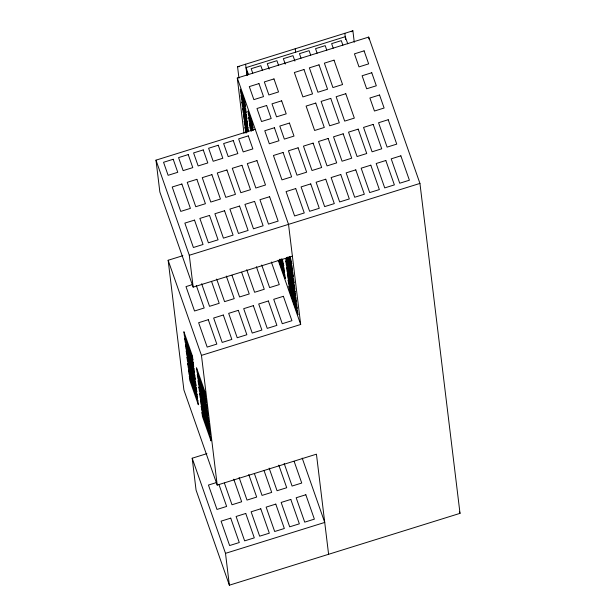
<?xml version="1.0" encoding="UTF-8"?>
<svg xmlns="http://www.w3.org/2000/svg" width="616" height="616" viewBox="0 0 616 616"><rect width="100%" height="100%" fill="white"/><g stroke="black" fill="none" stroke-linecap="round" stroke-linejoin="round"><path stroke-width="0.92" d="M351.243 31.755L352.883 30.8L354.277 42.258M238.954 78.186L237.56 66.721L352.883 30.8M243.998 133.326L237.283 78.016L368.691 37.083L419.943 183.429L460.013 513.351L229.368 585.2L196.057 490.074L192.192 458.219L206.891 453.645M292.4 256.218L193.17 287.125L159.852 192.007L155.987 160.152L255.216 129.237M328.598 554.292L316.439 454.177L217.209 485.092L183.899 389.966L168.145 260.268L182.844 255.686M193.17 287.125L189.297 255.27L419.943 183.429M192.138 284.692L185.994 286.609L194.533 310.995L204.189 307.992L196.281 285.408M217.209 485.092L201.455 355.386L300.685 324.478L288.527 224.363L237.283 78.016M216.339 482.598L208.439 485.054L216.986 509.447L226.634 506.437L219.042 484.753M229.368 585.2L225.502 553.345L324.732 522.437L302.21 458.112M237.56 66.721L239.462 66.644M347.74 43.813L345.253 36.721L246.023 67.629L248.51 74.728M342.866 45.145L341.287 40.633L331.631 43.636L333.21 48.156M326.773 50.158L325.194 45.646L315.538 48.649L317.117 53.169M310.68 55.171L309.101 50.658L299.445 53.661L301.031 58.181M459.382 511.55L460.013 513.351M294.91 61.092L293.008 55.671L283.352 58.674L285.254 64.095M278.501 65.196L276.915 60.684L267.267 63.687L269.161 69.108M262.408 70.209L260.83 65.696L251.174 68.699L252.752 73.219M248.032 74.575L247.085 71.864L247.486 75.137M253.307 130.415L248.749 117.394L249.249 121.491L252.29 130.176M251.952 130.708L249.526 123.762L250.019 127.859L251.236 131.331M247.825 131.393L244.175 120.975L244.668 125.071L247.101 132.017M246.77 132.555L244.945 127.343L246.054 133.179M290.313 257.003L291.761 263.81L289.227 256.579M288.873 257.049L292.038 266.081L292.531 270.178L288.103 257.534M287.433 257.095L292.808 272.457L293.308 276.553L286.663 257.58M286.309 258.05L293.586 278.825L294.078 282.921L285.539 258.535M282.313 259.128L283.76 265.935L281.227 258.712M281.189 260.083L284.038 268.214L284.53 272.31L280.103 259.659M279.433 259.228L284.808 274.582L285.308 278.678L278.979 260.614M278.163 260.16L300.685 324.478M271.371 262.016L279.279 284.6L269.623 287.603L261.715 265.019M256.356 266.69L264.264 289.274L254.608 292.284L246.7 269.7M241.649 272.272L249.241 293.955L239.585 296.966L231.993 275.283M294.14 461.369L301.732 483.044L292.076 486.055L284.168 463.471M226.318 276.053L234.226 298.637L224.57 301.64L216.663 279.056M278.802 465.142L286.71 487.726L277.054 490.729L269.146 468.145M211.611 281.635L219.204 303.311L209.548 306.321L201.64 283.737M155.987 160.152L189.297 255.27M264.102 470.724L271.695 492.4L262.039 495.41L254.446 473.727M248.764 474.497L256.672 497.081L247.016 500.092L239.108 477.508M168.145 260.268L201.455 355.386M233.749 479.179L241.657 501.763L232.001 504.766L224.409 483.083M192.192 458.219L225.502 553.345M368.691 37.083L368.922 38.993M344.837 33.303L345.599 39.578M295.226 48.764L295.642 52.175M245.607 64.218L246.947 75.252M258.959 83.599L249.303 86.602L253.869 99.63L263.525 96.62L258.959 83.599M273.981 78.917L264.326 81.928L268.884 94.949L278.54 91.946L273.981 78.917M303.996 69.516L294.348 72.519L302.887 96.912L312.543 93.901L303.996 69.516M319.019 64.834L309.363 67.845L317.902 92.231L327.558 89.228L319.019 64.834M334.034 60.16L324.378 63.163L332.925 87.557L342.581 84.546L334.034 60.16M364.095 50.851L354.439 53.854L358.997 66.882L368.653 63.872L364.095 50.851M266.628 105.498L256.972 108.508L261.538 121.529L271.194 118.526L266.628 105.498M281.651 100.824L271.995 103.827L276.553 116.855L286.209 113.844L281.651 100.824M371.764 72.75L362.108 75.76L366.666 88.781L376.322 85.778L371.764 72.75M315.754 103.072L306.098 106.083L314.637 130.476L324.293 127.466L315.754 103.072M330.769 98.398L321.113 101.401L329.66 125.795L339.316 122.784L330.769 98.398M345.792 93.717L336.136 96.727L344.675 121.113L354.331 118.11L345.792 93.717M173.204 159.274L163.548 162.278L168.114 175.306L177.77 172.295L173.204 159.274M188.226 154.593L178.571 157.604L183.129 170.624L192.785 167.621L188.226 154.593M203.242 149.919L193.586 152.922L198.152 165.95L207.808 162.94L203.242 149.919M218.264 145.237L208.608 148.248L213.167 161.269L222.823 158.266L218.264 145.237M233.279 140.556L223.623 143.566L228.19 156.595L237.838 153.584L233.279 140.556M248.302 135.882L238.646 138.885L243.205 151.913L252.86 148.903L248.302 135.882M274.42 127.743L264.764 130.754L269.323 143.774L278.979 140.771L274.42 127.743M289.435 123.069L279.787 126.072L284.346 139.101L294.001 136.09L289.435 123.069M379.548 94.995L369.893 98.006L374.459 111.026L384.115 108.023L379.548 94.995M181.866 184.007L172.21 187.01L180.75 211.404L190.406 208.393L181.866 184.007M196.881 179.325L187.233 182.336L195.773 206.722L205.428 203.719L196.881 179.325M211.904 174.651L202.248 177.654L210.787 202.048L220.443 199.037L211.904 174.651M226.919 169.97L217.271 172.981L225.81 197.366L235.466 194.363L226.919 169.97M241.942 165.288L232.286 168.299L240.825 192.692L250.481 189.682L241.942 165.288M256.957 160.614L247.309 163.617L255.848 188.011L265.504 185L256.957 160.614M283.083 152.475L273.427 155.486L281.966 179.872L291.622 176.869L283.083 152.475M298.098 147.802L288.442 150.804L296.989 175.198L306.645 172.187L298.098 147.802M313.12 143.12L303.465 146.131L312.004 170.517L321.66 167.514L313.12 143.12M373.196 124.409L363.54 127.412L372.079 151.805L381.735 148.795L373.196 124.409M388.211 119.727L378.555 122.738L387.102 147.124L396.75 144.121L388.211 119.727M328.151 138.492L318.503 141.495L327.042 165.889L336.698 162.878L328.151 138.492M343.174 133.811L333.518 136.821L342.057 161.207L351.713 158.204L343.174 133.811M358.189 129.137L348.541 132.14L357.08 156.533L366.736 153.523L358.189 129.137M194.51 220.105L184.854 223.108L193.393 247.501L203.049 244.49L194.51 220.105M209.525 215.423L199.869 218.434L208.416 242.82L218.072 239.816L209.525 215.423M224.547 210.749L214.892 213.752L223.431 238.146L233.087 235.135L224.547 210.749M239.562 206.067L229.907 209.078L238.454 233.464L248.102 230.461L239.562 206.067M254.585 201.394L244.929 204.397L253.469 228.79L263.124 225.779L254.585 201.394M269.6 196.712L259.944 199.723L268.491 224.109L278.139 221.105L269.6 196.712M295.726 188.573L286.07 191.584L294.61 215.97L304.265 212.967L295.726 188.573M310.741 183.899L301.085 186.902L309.625 211.296L319.281 208.285L310.741 183.899M325.756 179.218L316.108 182.228L324.647 206.614L334.303 203.611L325.756 179.218M340.779 174.536L331.123 177.547L339.662 201.94L349.318 198.93L340.779 174.536M355.794 169.862L346.146 172.865L354.685 197.259L364.341 194.248L355.794 169.862M370.817 165.18L361.161 168.191L369.7 192.577L379.356 189.574L370.817 165.18M385.832 160.506L376.184 163.51L384.723 187.903L394.379 184.892L385.832 160.506M400.854 155.825L391.199 158.836L399.738 183.221L409.394 180.219L400.854 155.825M208.285 319.696L198.629 322.707L207.176 347.093L216.824 344.09L208.285 319.696M223.308 315.022L213.652 318.025L222.191 342.419L231.847 339.408L223.308 315.022M238.323 310.341L228.667 313.351L237.214 337.737L246.862 334.734L238.323 310.341M253.345 305.659L243.69 308.67L252.229 333.064L261.885 330.053L253.345 305.659M268.36 300.985L258.705 303.996L267.244 328.382L276.9 325.379L268.36 300.985M283.383 296.304L273.727 299.314L282.267 323.708L291.922 320.697L283.383 296.304M230.738 518.148L221.082 521.151L229.622 545.545L239.278 542.534L230.738 518.148M245.753 513.467L236.097 516.477L244.644 540.863L254.3 537.86L245.753 513.467M260.776 508.785L251.12 511.796L259.659 536.19L269.315 533.179L260.776 508.785M275.791 504.111L266.135 507.114L274.682 531.508L284.338 528.497L275.791 504.111M290.814 499.43L281.158 502.44L289.697 526.826L299.353 523.823L290.814 499.43M305.829 494.756L296.173 497.759L304.72 522.152L314.376 519.142L305.829 494.756M244.868 102.148L240.302 89.12L240.802 93.216L245.361 106.237L244.868 102.148M252.537 124.047L247.979 111.026L248.471 115.115L253.03 128.143L252.537 124.047M245.638 108.516L241.079 95.488L241.572 99.584L246.138 112.612L245.638 108.516M246.415 114.884L241.849 101.863L242.35 105.96L246.908 118.98L246.415 114.884M247.185 121.26L242.627 108.231L243.12 112.328L247.686 125.356L247.185 121.26M247.963 127.627L243.397 114.607L243.898 118.703L248.456 131.724L247.963 127.627M294.356 285.2L285.816 260.807L286.309 264.903L294.856 289.297L294.356 285.2M295.133 291.568L286.586 267.175L287.087 271.271L295.626 295.665L295.133 291.568M295.903 297.936L287.364 273.55L287.857 277.647L296.404 302.033L295.903 297.936M296.681 304.312L288.134 279.918L288.635 284.014L297.174 308.408L296.681 304.312M297.451 310.68L288.912 286.294L289.405 290.39L297.952 314.776L297.451 310.68M192.438 356.094L183.899 331.701L184.392 335.797L192.939 360.191L192.438 356.094M205.082 392.192L196.535 367.798L197.035 371.895L205.575 396.288L205.082 392.192M193.216 362.462L184.669 338.076L185.17 342.165L193.709 366.559L193.216 362.462M205.852 398.56L197.312 374.174L197.813 378.262L206.352 402.656L205.852 398.56M193.986 368.838L185.447 344.444L185.94 348.541L194.487 372.926L193.986 368.838M206.63 404.935L198.083 380.542L198.583 384.638L207.122 409.032L206.63 404.935M194.764 375.206L186.217 350.812L186.717 354.908L195.257 379.302L194.764 375.206M207.4 411.303L198.86 386.91L199.361 391.006L207.9 415.4L207.4 411.303M195.534 381.574L186.994 357.188L187.487 361.284L196.034 385.67L195.534 381.574M208.177 417.671L199.63 393.285L200.131 397.382L208.67 421.767L208.177 417.671M196.304 387.949L187.764 363.555L188.265 367.652L196.804 392.046L196.304 387.949M208.947 424.047L200.408 399.653L200.908 403.75L209.448 428.143L208.947 424.047M197.082 394.317L188.542 369.931L189.035 374.02L197.582 398.413L197.082 394.317M209.725 430.415L201.178 406.029L201.678 410.117L210.218 434.511L209.725 430.415M197.851 400.693L189.312 376.299L189.813 380.395L198.352 404.781L197.851 400.693M210.495 436.79L201.956 412.397L202.456 416.493L210.995 440.887L210.495 436.79"/></g></svg>
